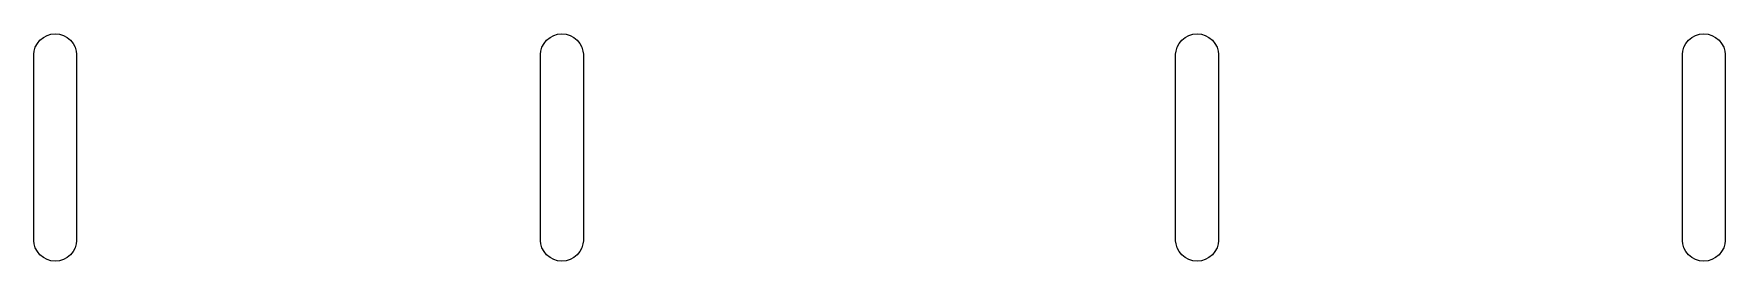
# Model space of a CAD drawing. Extents: x 153.1 to 192.9, y -117.1 to -78.2.
# Drawn here: x 153.58 to 158.32, y -89.669 to -89.031 of the extents above; entities that cross this region are included whole.
import ezdxf

# ---------------------------------------------------------------- set-up
doc = ezdxf.new("R2010")
doc.units = 0
doc.layers.add('BLACK', color=7, linetype='CONTINUOUS')

msp = doc.modelspace()

# ---------------------------------------------------------------- linework, layer by layer
at = {"layer": 'BLACK', "linetype": 'CONTINUOUS'}
for p, q in [((153.584, -89.0683), (153.59, -89.0579)), ((153.59, -89.0579), (153.597, -89.0488)), ((153.597, -89.0488), (153.607, -89.0413)), ((153.607, -89.0413), (153.617, -89.0357)), ((153.617, -89.0357), (153.628, -89.0323)), ((153.628, -89.0323), (153.64, -89.0311)), ((153.64, -89.0311), (153.652, -89.0323)), ((153.652, -89.0323), (153.663, -89.0357)), ((153.663, -89.0357), (153.673, -89.0413)), ((153.673, -89.0413), (153.683, -89.0488)), ((153.683, -89.0488), (153.69, -89.0579)), ((153.69, -89.0579), (153.696, -89.0683)), ((155.004, -89.0683), (155.01, -89.0579)), ((155.01, -89.0579), (155.017, -89.0488)), ((155.017, -89.0488), (155.027, -89.0413)), ((155.027, -89.0413), (155.037, -89.0357)), ((155.037, -89.0357), (155.048, -89.0323)), ((155.048, -89.0323), (155.06, -89.0311)), ((155.06, -89.0311), (155.072, -89.0323)), ((155.072, -89.0323), (155.083, -89.0357)), ((155.083, -89.0357), (155.093, -89.0413)), ((155.093, -89.0413), (155.103, -89.0488)), ((155.103, -89.0488), (155.11, -89.0579)), ((155.11, -89.0579), (155.116, -89.0683)), ((156.784, -89.0683), (156.79, -89.0579)), ((156.79, -89.0579), (156.797, -89.0488)), ((156.797, -89.0488), (156.807, -89.0413)), ((156.807, -89.0413), (156.817, -89.0357)), ((156.817, -89.0357), (156.828, -89.0323)), ((156.828, -89.0323), (156.84, -89.0311)), ((156.84, -89.0311), (156.852, -89.0323)), ((156.852, -89.0323), (156.863, -89.0357)), ((156.863, -89.0357), (156.873, -89.0413)), ((156.873, -89.0413), (156.883, -89.0488)), ((156.883, -89.0488), (156.89, -89.0579)), ((156.89, -89.0579), (156.896, -89.0683)), ((158.204, -89.0683), (158.21, -89.0579)), ((158.21, -89.0579), (158.217, -89.0488)), ((158.217, -89.0488), (158.227, -89.0413)), ((158.227, -89.0413), (158.237, -89.0357)), ((158.237, -89.0357), (158.248, -89.0323)), ((158.248, -89.0323), (158.26, -89.0311)), ((158.26, -89.0311), (158.272, -89.0323)), ((158.272, -89.0323), (158.283, -89.0357)), ((158.283, -89.0357), (158.293, -89.0413)), ((158.293, -89.0413), (158.303, -89.0488)), ((158.303, -89.0488), (158.31, -89.0579)), ((158.31, -89.0579), (158.316, -89.0683)), ((153.58, -89.0885), (153.581, -89.0797)), ((153.58, -89.6115), (153.58, -89.0885)), ((153.581, -89.0797), (153.584, -89.0683)), ((153.696, -89.0683), (153.699, -89.0797)), ((153.699, -89.0797), (153.7, -89.0885)), ((153.7, -89.0885), (153.7, -89.6115)), ((155, -89.0885), (155.001, -89.0797)), ((155, -89.6115), (155, -89.0885)), ((155.001, -89.0797), (155.004, -89.0683)), ((155.116, -89.0683), (155.119, -89.0797)), ((155.119, -89.0797), (155.12, -89.0885)), ((155.12, -89.0885), (155.12, -89.6115)), ((156.78, -89.0885), (156.781, -89.0797)), ((156.78, -89.6115), (156.78, -89.0885)), ((156.781, -89.0797), (156.784, -89.0683)), ((156.896, -89.0683), (156.899, -89.0797)), ((156.899, -89.0797), (156.9, -89.0885)), ((156.9, -89.0885), (156.9, -89.6115)), ((158.2, -89.0885), (158.201, -89.0797)), ((158.2, -89.6115), (158.2, -89.0885)), ((158.201, -89.0797), (158.204, -89.0683)), ((158.316, -89.0683), (158.319, -89.0797)), ((158.319, -89.0797), (158.32, -89.0885)), ((158.32, -89.0885), (158.32, -89.6115)), ((153.581, -89.6203), (153.58, -89.6115)), ((153.584, -89.6316), (153.581, -89.6203)), ((153.59, -89.6421), (153.584, -89.6316)), ((153.696, -89.6316), (153.69, -89.6421)), ((153.699, -89.6203), (153.696, -89.6316)), ((153.7, -89.6115), (153.699, -89.6203)), ((155.001, -89.6203), (155, -89.6115)), ((155.004, -89.6316), (155.001, -89.6203)), ((155.01, -89.6421), (155.004, -89.6316)), ((155.116, -89.6316), (155.11, -89.6421)), ((155.119, -89.6203), (155.116, -89.6316)), ((155.12, -89.6115), (155.119, -89.6203)), ((156.781, -89.6203), (156.78, -89.6115)), ((156.784, -89.6316), (156.781, -89.6203)), ((156.79, -89.6421), (156.784, -89.6316)), ((156.896, -89.6316), (156.89, -89.6421)), ((156.899, -89.6203), (156.896, -89.6316)), ((156.9, -89.6115), (156.899, -89.6203)), ((158.201, -89.6203), (158.2, -89.6115)), ((158.204, -89.6316), (158.201, -89.6203)), ((158.21, -89.6421), (158.204, -89.6316)), ((158.316, -89.6316), (158.31, -89.6421)), ((158.319, -89.6203), (158.316, -89.6316)), ((158.32, -89.6115), (158.319, -89.6203)), ((153.597, -89.6512), (153.59, -89.6421)), ((153.607, -89.6587), (153.597, -89.6512)), ((153.617, -89.6643), (153.607, -89.6587)), ((153.628, -89.6677), (153.617, -89.6643)), ((153.64, -89.6689), (153.628, -89.6677)), ((153.652, -89.6677), (153.64, -89.6689)), ((153.663, -89.6643), (153.652, -89.6677)), ((153.673, -89.6587), (153.663, -89.6643)), ((153.683, -89.6512), (153.673, -89.6587)), ((153.69, -89.6421), (153.683, -89.6512)), ((155.017, -89.6512), (155.01, -89.6421)), ((155.027, -89.6587), (155.017, -89.6512)), ((155.037, -89.6643), (155.027, -89.6587)), ((155.048, -89.6677), (155.037, -89.6643)), ((155.06, -89.6689), (155.048, -89.6677)), ((155.072, -89.6677), (155.06, -89.6689)), ((155.083, -89.6643), (155.072, -89.6677)), ((155.093, -89.6587), (155.083, -89.6643)), ((155.103, -89.6512), (155.093, -89.6587)), ((155.11, -89.6421), (155.103, -89.6512)), ((156.797, -89.6512), (156.79, -89.6421)), ((156.807, -89.6587), (156.797, -89.6512)), ((156.817, -89.6643), (156.807, -89.6587)), ((156.828, -89.6677), (156.817, -89.6643)), ((156.84, -89.6689), (156.828, -89.6677)), ((156.852, -89.6677), (156.84, -89.6689)), ((156.863, -89.6643), (156.852, -89.6677)), ((156.873, -89.6587), (156.863, -89.6643)), ((156.883, -89.6512), (156.873, -89.6587)), ((156.89, -89.6421), (156.883, -89.6512)), ((158.217, -89.6512), (158.21, -89.6421)), ((158.227, -89.6587), (158.217, -89.6512)), ((158.237, -89.6643), (158.227, -89.6587)), ((158.248, -89.6677), (158.237, -89.6643)), ((158.26, -89.6689), (158.248, -89.6677)), ((158.272, -89.6677), (158.26, -89.6689)), ((158.283, -89.6643), (158.272, -89.6677)), ((158.293, -89.6587), (158.283, -89.6643)), ((158.303, -89.6512), (158.293, -89.6587)), ((158.31, -89.6421), (158.303, -89.6512))]:
    msp.add_line(p, q, dxfattribs=at)

doc.saveas('drawing.dxf')
